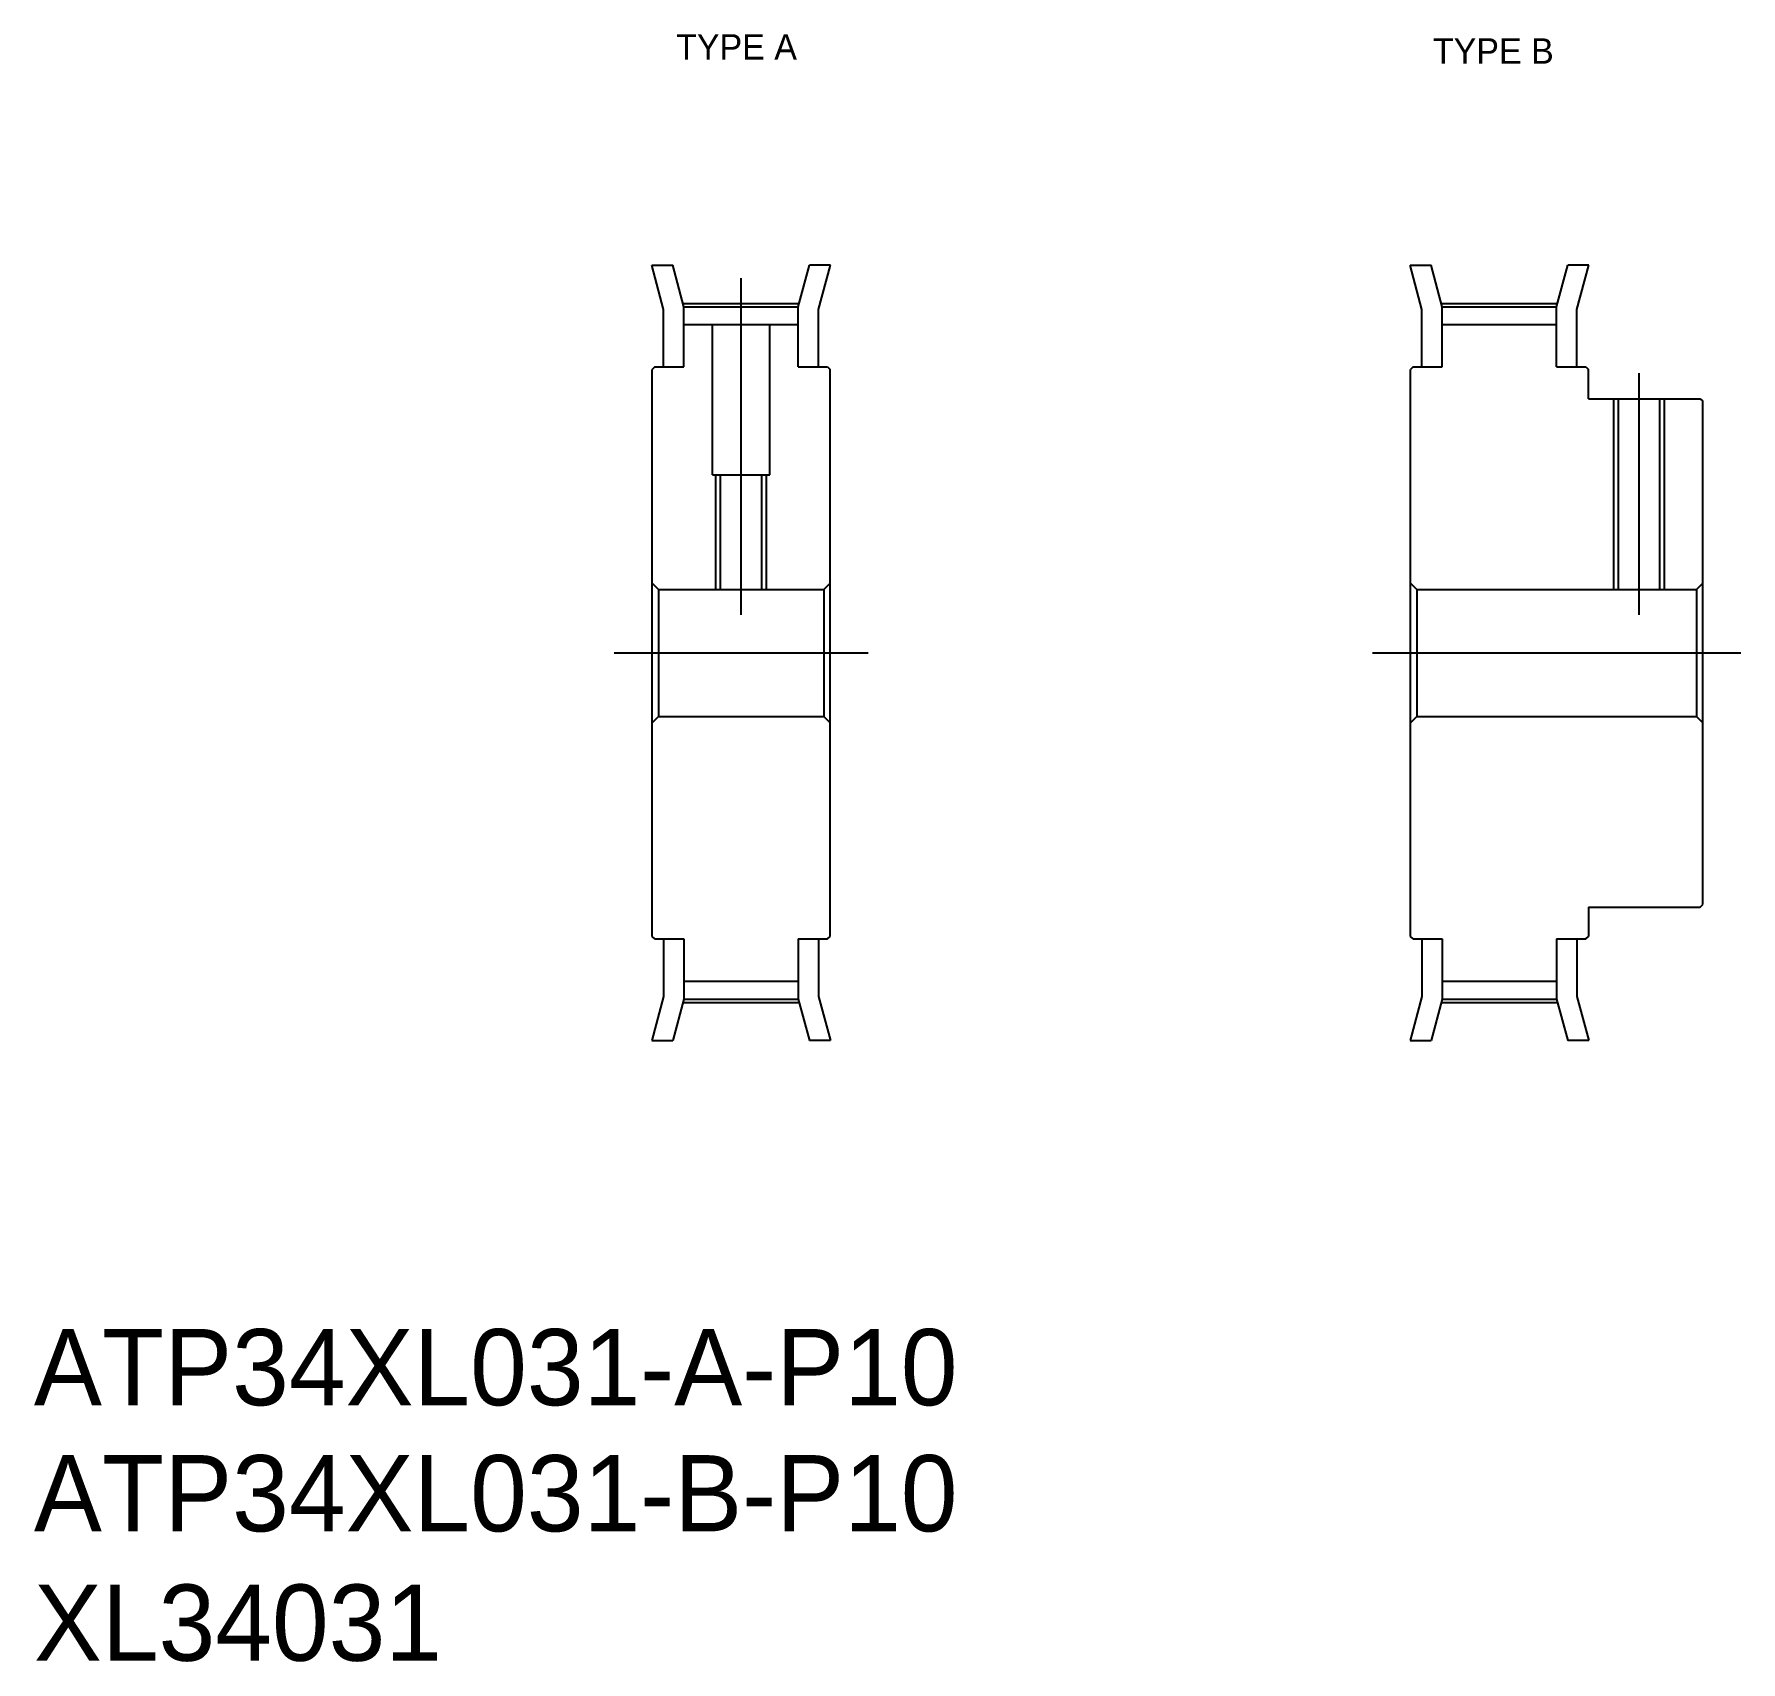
# Model space of a CAD drawing. Extents: x -286 to -152, y -61 to 67.
import ezdxf

# ---------------------------------------------------------------- set-up
doc = ezdxf.new("R2010")
doc.units = 0
doc.linetypes.add('CENTER', pattern=[50.8, 31.75, -6.35, 6.35, -6.35])
doc.layers.get('0').update_dxf_attribs({"linetype": 'CONTINUOUS'})
doc.layers.add('CENTER', color=1, linetype='CENTER')

msp = doc.modelspace()

# ---------------------------------------------------------------- linework, layer by layer
for p, q in [((-236.42, 45.5), (-237.36, 48.98)), ((-237.36, 48.98), (-235.7, 48.98)), ((-234.82, 45.72), (-235.7, 48.98)), ((-225.82, 45.72), (-224.95, 48.98)), ((-223.29, 48.98), (-224.95, 48.98)), ((-224.22, 45.5), (-223.29, 48.98)), ((-176.73, 45.5), (-177.66, 48.98)), ((-177.66, 48.98), (-176, 48.98)), ((-175.13, 45.72), (-176, 48.98)), ((-166.13, 45.72), (-165.25, 48.98)), ((-163.6, 48.98), (-165.25, 48.98)), ((-164.53, 45.5), (-163.6, 48.98)), ((-234.82, 45.72), (-225.82, 45.72)), ((-234.82, 40.98), (-234.82, 45.72)), ((-225.82, 40.98), (-225.82, 45.72)), ((-175.13, 40.98), (-175.13, 45.72)), ((-175.13, 45.72), (-166.13, 45.72)), ((-166.13, 40.98), (-166.13, 45.72)), ((-236.42, 40.98), (-236.42, 45.5)), ((-224.22, 40.98), (-224.22, 45.5)), ((-176.73, 40.98), (-176.73, 45.5)), ((-164.53, 40.98), (-164.53, 45.5)), ((-234.82, 44.32), (-225.82, 44.32)), ((-232.57, 32.48), (-232.57, 44.32)), ((-228.07, 32.48), (-228.07, 44.32)), ((-175.13, 44.32), (-166.13, 44.32)), ((-237.12, 40.98), (-237.32, 40.78)), ((-237.32, -3.82), (-237.32, 40.78)), ((-237.12, 40.98), (-234.82, 40.98)), ((-225.82, 40.98), (-223.52, 40.98)), ((-223.52, 40.98), (-223.32, 40.78)), ((-223.32, -3.82), (-223.32, 40.78)), ((-177.43, 40.98), (-177.63, 40.78)), ((-177.63, -3.82), (-177.63, 40.78)), ((-177.43, 40.98), (-175.13, 40.98)), ((-166.13, 40.98), (-163.83, 40.98)), ((-163.83, 40.98), (-163.63, 40.78)), ((-163.63, 38.48), (-163.63, 40.78)), ((-163.63, 38.48), (-154.83, 38.48)), ((-161.25, 23.48), (-161.25, 38.48)), ((-158.01, 23.48), (-158.01, 38.48)), ((-154.83, 38.48), (-154.63, 38.28)), ((-154.63, -1.32), (-154.63, 38.28)), ((-232.57, 32.48), (-228.07, 32.48)), ((-231.95, 23.48), (-231.95, 32.48)), ((-228.7, 23.48), (-228.7, 32.48)), ((-237.32, 23.98), (-236.82, 23.48)), ((-236.82, 23.48), (-223.82, 23.48)), ((-236.82, 23.48), (-236.82, 13.48)), ((-223.82, 23.48), (-223.32, 23.98)), ((-223.82, 23.48), (-223.82, 13.48)), ((-177.63, 23.98), (-177.13, 23.48)), ((-177.13, 23.48), (-177.13, 13.48)), ((-177.13, 23.48), (-155.13, 23.48)), ((-155.13, 23.48), (-154.63, 23.98)), ((-155.13, 23.48), (-155.13, 13.48)), ((-236.82, 13.48), (-237.32, 12.98)), ((-236.82, 13.48), (-223.82, 13.48)), ((-223.82, 13.48), (-223.32, 12.98)), ((-177.13, 13.48), (-177.63, 12.98)), ((-177.13, 13.48), (-155.13, 13.48)), ((-155.13, 13.48), (-154.63, 12.98)), ((-154.83, -1.52), (-154.63, -1.32)), ((-163.63, -1.52), (-163.63, -3.82)), ((-163.63, -1.52), (-154.83, -1.52)), ((-237.12, -4.02), (-237.32, -3.82)), ((-237.12, -4.02), (-234.82, -4.02)), ((-236.42, -4.02), (-236.42, -8.54)), ((-234.82, -4.02), (-234.82, -8.75)), ((-225.82, -4.02), (-223.52, -4.02)), ((-225.82, -4.02), (-225.82, -8.75)), ((-224.22, -4.02), (-224.22, -8.54)), ((-223.52, -4.02), (-223.32, -3.82)), ((-177.43, -4.02), (-177.63, -3.82)), ((-177.43, -4.02), (-175.13, -4.02)), ((-176.73, -4.02), (-176.73, -8.54)), ((-175.13, -4.02), (-175.13, -8.75)), ((-166.13, -4.02), (-166.13, -8.75)), ((-166.13, -4.02), (-163.83, -4.02)), ((-164.53, -4.02), (-164.53, -8.54)), ((-163.83, -4.02), (-163.63, -3.82)), ((-234.82, -7.35), (-225.82, -7.35)), ((-175.13, -7.35), (-166.13, -7.35)), ((-236.42, -8.54), (-237.36, -12.02)), ((-234.82, -8.75), (-235.7, -12.02)), ((-234.82, -8.75), (-225.82, -8.75)), ((-225.82, -8.75), (-224.95, -12.02)), ((-224.22, -8.54), (-223.29, -12.02)), ((-176.73, -8.54), (-177.66, -12.02)), ((-175.13, -8.75), (-176, -12.02)), ((-175.13, -8.75), (-166.13, -8.75)), ((-166.13, -8.75), (-165.25, -12.02)), ((-164.53, -8.54), (-163.6, -12.02)), ((-237.36, -12.02), (-235.7, -12.02)), ((-223.29, -12.02), (-224.95, -12.02)), ((-177.66, -12.02), (-176, -12.02)), ((-163.6, -12.02), (-165.25, -12.02))]:
    msp.add_line(p, q)
at = {"color": 3}
for p, q in [((-161.63, 23.48), (-161.63, 38.48)), ((-157.63, 23.48), (-157.63, 38.48)), ((-232.32, 23.48), (-232.32, 32.48)), ((-228.32, 23.48), (-228.32, 32.48))]:
    msp.add_line(p, q, dxfattribs=at)
at = {"layer": 'CENTER', "color": 1, "linetype": 'CENTER'}
for p, q in [((-230.32, 21.48), (-230.32, 47.97)), ((-234.82, 45.97), (-225.82, 45.97)), ((-175.13, 45.97), (-166.13, 45.97)), ((-159.63, 21.48), (-159.63, 40.48)), ((-240.32, 18.48), (-220.32, 18.48)), ((-180.63, 18.48), (-151.63, 18.48)), ((-234.82, -9.01), (-225.82, -9.01)), ((-175.13, -9.01), (-166.13, -9.01))]:
    msp.add_line(p, q, dxfattribs=at)

# ---------------------------------------------------------------- texts
for s, p in [('TYPE A', (-235.44, 65.16)), ('TYPE B', (-175.87, 64.84))]:
    msp.add_text(s, height=2).set_placement(p)
at = {"color": 7, "linetype": 'CONTINUOUS'}
for s, p in [('ATP34XL031-A-P10', (-285.99, -40.71)), ('ATP34XL031-B-P10', (-285.99, -50.63)), ('XL34031', (-285.99, -60.81))]:
    msp.add_text(s, height=6, dxfattribs=at).set_placement(p)

doc.saveas('drawing.dxf')
